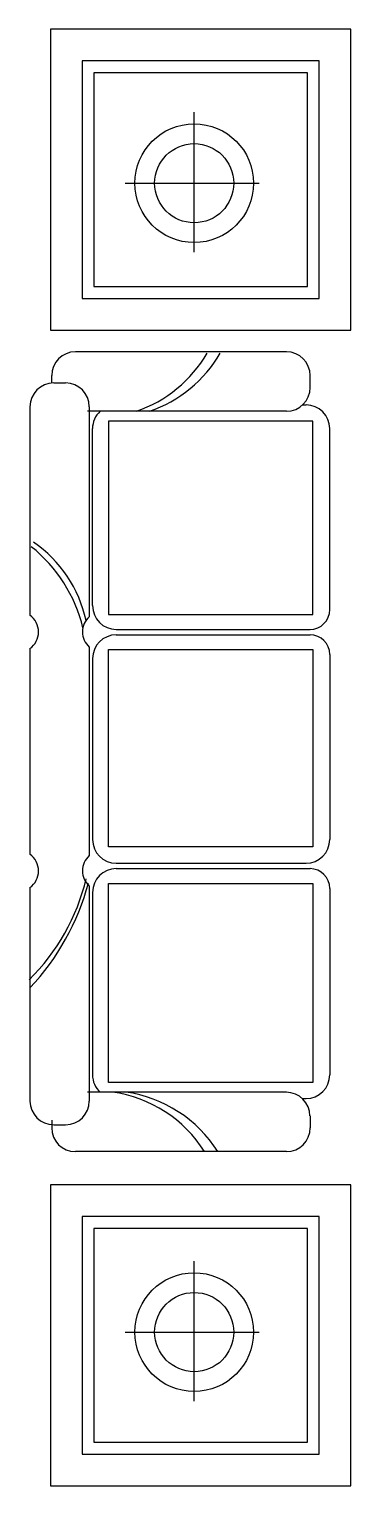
# Model space of a CAD drawing. Header units: millimetres. Extents: x 356 to 23963, y 1202 to 21076.
# Drawn here: x 16974 to 17788, y 7023 to 10702 of the extents above; entities that cross this region are included whole.
import ezdxf

# ---------------------------------------------------------------- set-up
doc = ezdxf.new("R2010")
doc.units = ezdxf.units.MM

msp = doc.modelspace()

# ---------------------------------------------------------------- linework, layer by layer
at = {"color": 0}
for p, q in [((17787.8, 10702.3, -342.9), (17027.8, 10702.3, -342.9)), ((17027.8, 10702.3, -342.9), (17027.8, 9942.3, -342.9)), ((17787.8, 9942.3, -342.9), (17787.8, 10702.3, -342.9)), ((17707.8, 10622.3, -342.9), (17107.8, 10622.3, -342.9)), ((17107.8, 10622.3, -342.9), (17107.8, 10022.3, -342.9)), ((17707.8, 10022.3, -342.9), (17707.8, 10622.3, -342.9)), ((17677.8, 10592.3, -342.9), (17137.8, 10592.3, -342.9)), ((17137.8, 10592.3, -342.9), (17137.8, 10052.3, -342.9)), ((17677.8, 10052.3, -342.9), (17677.8, 10592.3, -342.9)), ((17391.5, 10139.1, -342.9), (17391.5, 10492.2, -342.9)), ((17217.2, 10313.2, -342.9), (17555.8, 10313.2, -342.9)), ((17137.8, 10052.3, -342.9), (17677.8, 10052.3, -342.9)), ((17107.8, 10022.3, -342.9), (17707.8, 10022.3, -342.9)), ((17027.8, 9942.3, -342.9), (17787.8, 9942.3, -342.9)), ((17624.8, 9887.3, -342.9), (17091.1, 9887.3, -342.9)), ((17031.1, 9808.1, -342.9), (17031.1, 9827.3, -342.9)), ((17684.8, 9797.3, -342.9), (17684.8, 9827.3, -342.9)), ((17036.2, 9808.7, -342.9), (17066.2, 9808.7, -342.9)), ((17665.7, 9753.4, -342.9), (17674.4, 9753.4, -342.9)), ((16976.2, 9748.7, -342.9), (16976.2, 9222, -342.9)), ((17624.8, 9737.3, -342.9), (17122, 9737.3, -342.9)), ((17126.2, 9748.7, -342.9), (17126.2, 9218.4, -342.9)), ((17691.7, 9712.2, -342.9), (17175, 9712.2, -342.9)), ((17175, 9712.2, -342.9), (17175, 9223.7, -342.9)), ((17691.7, 9223.7, -342.9), (17691.7, 9712.2, -342.9)), ((17134.4, 9246.3, -342.9), (17134.4, 9693.4, -342.9)), ((17734.4, 9236.3, -342.9), (17734.4, 9693.4, -342.9)), ((17175, 9223.7, -342.9), (17691.7, 9223.7, -342.9)), ((17194.4, 9186.3, -342.9), (17684.4, 9186.3, -342.9)), ((17194.4, 9172.6, -342.9), (17684.4, 9172.6, -342.9)), ((16976.2, 9137.8, -342.9), (16976.2, 8618.6, -342.9)), ((17126.2, 9141.4, -342.9), (17126.2, 8615, -342.9)), ((17175, 9135.2, -342.9), (17691.7, 9135.2, -342.9)), ((17175, 8637.1, -342.9), (17175, 9135.2, -342.9)), ((17691.7, 9135.2, -342.9), (17691.7, 8637.1, -342.9)), ((17134.4, 9112.6, -342.9), (17134.4, 8655.9, -342.9)), ((17734.4, 9122.6, -342.9), (17734.4, 8655.9, -342.9)), ((17691.7, 8637.1, -342.9), (17175, 8637.1, -342.9)), ((17194.4, 8595.9, -342.9), (17674.4, 8595.9, -342.9)), ((17194.4, 8582.2, -342.9), (17684.4, 8582.2, -342.9)), ((17126.2, 8538, -342.9), (17126.2, 7995.3, -342.9)), ((17175, 8544.8, -342.9), (17691.7, 8544.8, -342.9)), ((17175, 8042.5, -342.9), (17175, 8544.8, -342.9)), ((17691.7, 8544.8, -342.9), (17691.7, 8042.5, -342.9)), ((16976.2, 8534.4, -342.9), (16976.2, 7995.3, -342.9)), ((17134.4, 8522.2, -342.9), (17134.4, 8061.4, -342.9)), ((17734.4, 8532.2, -342.9), (17734.4, 8061.4, -342.9)), ((17691.7, 8042.5, -342.9), (17175, 8042.5, -342.9)), ((17624.8, 8017.5, -342.9), (17122, 8017.5, -342.9)), ((17665, 8001.4, -342.9), (17674.4, 8001.4, -342.9)), ((17031.1, 7946.6, -342.9), (17031.1, 7927.5, -342.9)), ((17684.8, 7957.5, -342.9), (17684.8, 7927.5, -342.9)), ((17036.2, 7935.3, -342.9), (17066.2, 7935.3, -342.9)), ((17624.8, 7867.5, -342.9), (17091.1, 7867.5, -342.9)), ((17787.8, 7783.4, -342.9), (17027.8, 7783.4, -342.9)), ((17027.8, 7783.4, -342.9), (17027.8, 7023.4, -342.9)), ((17787.8, 7023.4, -342.9), (17787.8, 7783.4, -342.9)), ((17707.8, 7703.4, -342.9), (17107.8, 7703.4, -342.9)), ((17107.8, 7703.4, -342.9), (17107.8, 7103.4, -342.9)), ((17707.8, 7103.4, -342.9), (17707.8, 7703.4, -342.9)), ((17677.8, 7673.4, -342.9), (17137.8, 7673.4, -342.9)), ((17137.8, 7673.4, -342.9), (17137.8, 7133.4, -342.9)), ((17677.8, 7133.4, -342.9), (17677.8, 7673.4, -342.9)), ((17391.5, 7237.7, -342.9), (17391.5, 7590.7, -342.9)), ((17217.2, 7411.7, -342.9), (17555.8, 7411.7, -342.9)), ((17107.8, 7103.4, -342.9), (17707.8, 7103.4, -342.9)), ((17137.8, 7133.4, -342.9), (17677.8, 7133.4, -342.9)), ((17027.8, 7023.4, -342.9), (17787.8, 7023.4, -342.9))]:
    msp.add_line(p, q, dxfattribs=at)
for centre, radius in [((17391.5, 10313.2, -342.9), 150), ((17391.5, 10313.2, -342.9), 100), ((17391.5, 7411.7, -342.9), 150), ((17391.5, 7411.7, -342.9), 100)]:
    msp.add_circle(centre, radius, dxfattribs=at)
for centre, radius, start, end in [((17091.1, 9827.3, -342.9), 60, 90, 180), ((17138.9, 10049.4, -342.9), 329.7, 288.8232, 329.8898), ((17172.2, 10049.4, -342.9), 329.7, 288.8232, 329.8898), ((17624.8, 9827.3, -342.9), 60, 0, 90), ((17036.2, 9748.7, -342.9), 60, 90, 180), ((17066.2, 9748.7, -342.9), 60, 0, 90), ((17624.8, 9797.3, -342.9), 60, 270, 0), ((17674.4, 9693.4, -342.9), 60, 0, 90), ((17194.4, 9693.4, -342.9), 60, 133.0161, 180), ((16742.2, 9099.7, -342.9), 379.1, 13.8701, 51.2301), ((16805.1, 9141.8, -342.9), 320, 12.0984, 55.7661), ((17194.4, 9246.3, -342.9), 60, 180, 270), ((17684.4, 9236.3, -342.9), 50, 270, 0), ((16946.2, 9179.9, -342.9), 51.7, 305.5086, 54.4914), ((17160.8, 9179.9, -342.9), 51.7, 131.9207, 228.0793), ((17194.4, 9112.6, -342.9), 60, 90, 180), ((17684.4, 9122.6, -342.9), 50, 0, 90), ((17194.4, 8655.9, -342.9), 60, 180, 270), ((17674.4, 8655.9, -342.9), 60, 270, 0), ((16946.2, 8576.5, -342.9), 51.7, 305.5086, 54.4914), ((17160.8, 8576.5, -342.9), 51.7, 131.9207, 228.0793), ((17194.4, 8522.2, -342.9), 60, 90, 180), ((17684.4, 8532.2, -342.9), 50, 0, 90), ((16599.3, 8681.8, -342.9), 534.1, 314.5575, 346.454), ((16523.6, 8707.5, -342.9), 621.8, 316.7033, 344.9108), ((17194.4, 8061.4, -342.9), 60, 180, 226.9839), ((17674.4, 8061.4, -342.9), 60, 270, 0), ((17036.2, 7995.3, -342.9), 60, 180, 270), ((17066.2, 7995.3, -342.9), 60, 270, 0), ((17138.9, 7691.6, -342.9), 329.7, 32.2352, 81.9364), ((17172.2, 7691.6, -342.9), 329.7, 32.2352, 81.9364), ((17624.1, 7957.5, -342.9), 60, 0, 90), ((17091.1, 7927.5, -342.9), 60, 180, 270), ((17624.8, 7927.5, -342.9), 60, 270, 0)]:
    msp.add_arc(centre, radius, start, end, dxfattribs=at)

doc.saveas('drawing.dxf')
